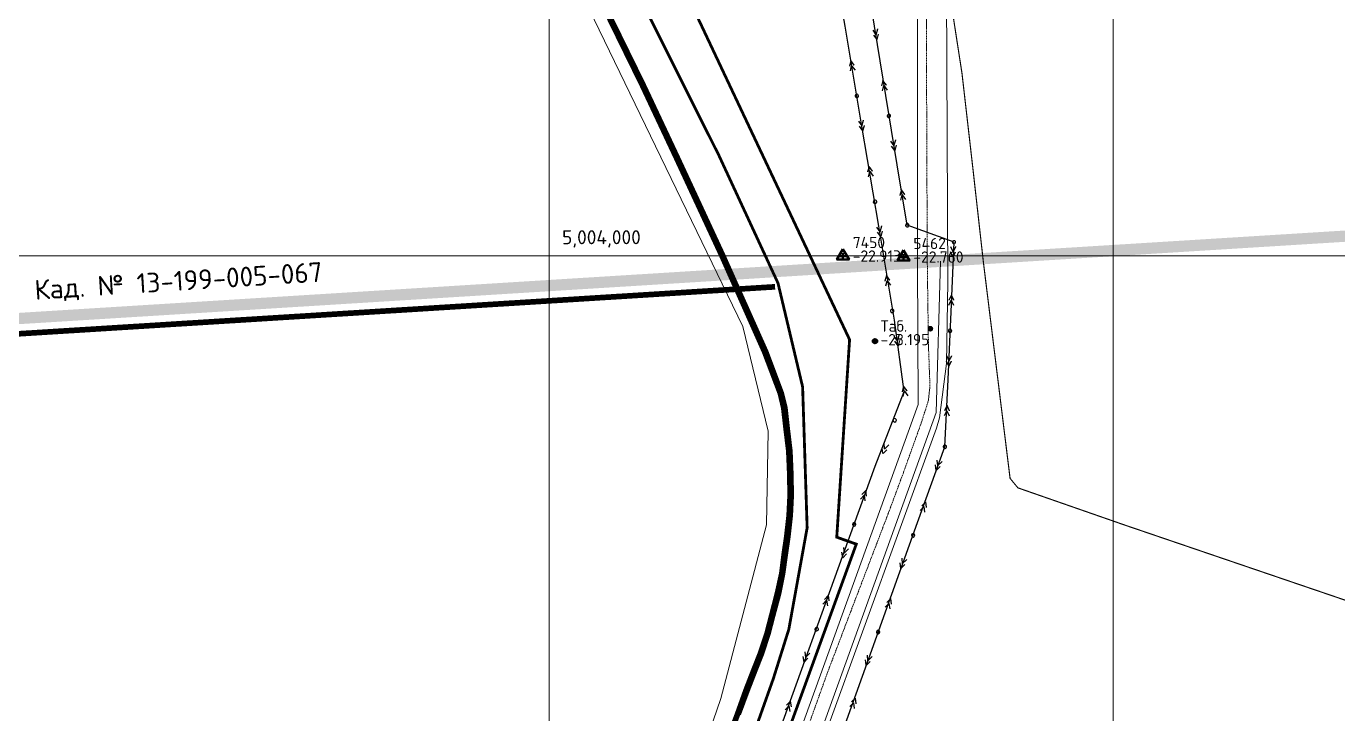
# Model space of a CAD drawing. Header units: millimetres. Extents: x 519 to 9564855, y -810 to 5021775.
# Drawn here: x 9522072 to 9524399, y 5003188 to 5004407 of the extents above; entities that cross this region are included whole.
import ezdxf

# ---------------------------------------------------------------- set-up
doc = ezdxf.new("R2010")
doc.units = ezdxf.units.MM
doc.header["$LTSCALE"] = 2
doc.header["$MEASUREMENT"] = 0
doc.header["$PDMODE"] = 2
doc.header["$PDSIZE"] = 5
for name, pattern in [('ACAD_ISO10W100', [18, 12, -3, 0, -3]), ('DASHED', [0.75, 0.5, -0.25]), ('HIDDEN2', [4.7625, 3.175, -1.5875]), ('Podzemka', [5, 2, -1, 2])]:
    doc.linetypes.add(name, pattern=pattern)
for name, color, linetype, lineweight in [('200 скв. на 2010 год', 61, 'Continuous', 0), ('Land lease as of 24.06.2004', 47, 'HIDDEN2', 70), ('Водопровод', 5, 'Continuous', 30), ('Оптиковолоконный кабель', 220, 'CAB6', 20), ('Проектируемая ось дамбы', 1, 'DASHED', 30), ('Электро', 1, 'Continuous', 30), ('Электроснаб', 1, 'Continuous', 18), ('Электроснабжене', 1, 'Continuous', 18)]:
    doc.layers.add(name, color=color, linetype=linetype, lineweight=lineweight)
for name, color, linetype in [('AL_PIP_CRUDE OIL', 210, 'Continuous'), ('CONTROL', 7, 'Continuous'), ('GRID_PULKOVO', 7, 'Continuous'), ('PPLINE_WAT', 7, 'WTR_LINE'), ('ROAD_ASF', 9, 'Continuous'), ('ROAD_GROUND', 9, 'Continuous'), ('Эл.выс.', 1, 'Continuous')]:
    doc.layers.add(name, color=color, linetype=linetype)
doc.styles.add('92051501$0$STANDARD', font='simplex.shx')
doc.styles.add('Elect', font='isocpeur.ttf')
doc.styles.get("Standard").update_dxf_attribs({"font": 'isocpeur.ttf', "width": 0.5})
doc.linetypes.add('CAB', pattern='A,0.7,-0.43403,["K",Standard,S=0.9,R=0,X=-0.4,Y=-0.3],-0.8', length=1.93403)
doc.linetypes.add('CAB6', pattern='A,0.9,-0.9,["6",Standard,S=0.9,R=0,X=-0.8,Y=-0.4],11', length=12.8)
doc.linetypes.add('WTR_LINE', pattern='A,0.5,-0.2,["W",92051501$0$STANDARD,S=0.1,R=0,X=-0.1,Y=-0.05],-0.05', length=0.75)

# ---------------------------------------------------------------- blocks, each defined once
blk = doc.blocks.new('A$C53fd71da')
at = {"layer": 'CONTROL', "color": 6, "lineweight": 50}
blk.add_lwpolyline([(0, 12.3), (-10.7, -6.2), (10.7, -6.2)], close=True, dxfattribs=at)
at = {"layer": 'CONTROL', "color": 6, "lineweight": 5, "const_width": 1}
blk.add_lwpolyline([(-0.5, 0, 1), (0.5, 0, 1)], format="xyb", close=True, dxfattribs=at)
at = {"layer": 'CONTROL', "color": 6, "lineweight": 50}
blk.add_point((0, 0), dxfattribs=at)
blk = doc.blocks.new('Репер')
h = blk.add_hatch(color=256)
h.dxf.hatch_style = 1
h.paths.add_polyline_path([(-0.18, 0.18), (-0.71, 0.71, 0.198912), (-1, 0, 0.198912), (-0.71, -0.71), (-0.18, -0.18, -0.198912), (-0.25, 0, -0.198912)])
h.paths.add_polyline_path([(1, 0, 0.198912), (0.71, 0.71), (0.18, 0.18, -0.198912), (0.25, 0, -0.198912), (0.18, -0.18), (0.71, -0.71, 0.198912)])
h.paths.add_polyline_path([(0.25, 0, 0.198912), (0.18, 0.18), (0, 0), (0.18, -0.18, 0.198912)])
h.paths.add_polyline_path([(-0.18, 0.18, 0.198912), (-0.25, 0, 0.198912), (-0.18, -0.18), (0, 0)])
at = {"flags": 128}
for points in [[(-0.71, -0.71), (0.71, 0.71)], [(-0.71, 0.71), (0.71, -0.71)]]:
    blk.add_lwpolyline(points, dxfattribs=at)
blk.add_circle((0, 0), 1)

msp = doc.modelspace()

# ---------------------------------------------------------------- hatches: boundary and pattern name
at = {"layer": 'CONTROL', "lineweight": 40}
h = msp.add_hatch(color=6, dxfattribs=at)
h.dxf.hatch_style = 1
h.paths.add_polyline_path([(9523577.35645, 5003849.20355), (9523574.88157, 5003851.67843, 0.1989123674), (9523573.71, 5003848.85, 0.1989123675), (9523574.88157, 5003846.02157), (9523577.35645, 5003848.49645, -0.1989123681), (9523577.21, 5003848.85, -0.1989123674)])
h.paths.add_polyline_path([(9523580.53843, 5003851.67843), (9523578.06355, 5003849.20355, -0.1989123667), (9523578.21, 5003848.85, -0.1989123674), (9523578.06355, 5003848.49645), (9523580.53843, 5003846.02157, 0.1989123674), (9523581.71, 5003848.85, 0.1989123673)])
h.paths.add_polyline_path([(9522837.71166, 5001509.49274), (9522883.32461, 5001531.77104), (9522874.74199, 5001549.34325), (9522829.12903, 5001527.06494)], flags=9)
h.paths.add_polyline_path([(9522930.59173, 5001788.63477), (9522975.12979, 5001810.38808), (9522966.43304, 5001828.19395), (9522921.89498, 5001806.44065)], flags=9)
h.paths.add_polyline_path([(9522950.56006, 5001787.93168), (9523023.30811, 5001762.69837), (9523028.22369, 5001776.87007), (9522955.47564, 5001802.10338)], flags=8)
h.paths.add_polyline_path([(9522950.56006, 5001787.93168), (9523023.30811, 5001762.69837), (9523028.22369, 5001776.87007), (9522955.47564, 5001802.10338)], flags=25)
h.paths.add_polyline_path([(9522950.56006, 5001787.93168), (9523023.30811, 5001762.69837), (9523028.22369, 5001776.87007), (9522955.47564, 5001802.10338)], flags=25)
h.paths.add_polyline_path([(9522922.22518, 5001997.0995), (9523092.22518, 5001997.0995), (9523092.22518, 5002042.0995), (9522922.22518, 5002042.0995)], flags=9)
h.paths.add_polyline_path([(9523611.42985, 5003962.06367), (9523847.02346, 5003962.06367), (9523847.02346, 5004020.58693), (9523611.42985, 5004020.58693)], flags=9)
h.paths.add_polyline_path([(9523640.72427, 5003982.58321), (9523745.69698, 5003982.58321), (9523745.69698, 5004013.21759), (9523640.72427, 5004013.21759)], flags=24)

# ---------------------------------------------------------------- linework, layer by layer
at = {"color": 5, "linetype": 'WTR_LINE', "lineweight": 0, "ltscale": 100, "const_width": 2}
msp.add_lwpolyline([(9522961.68492, 5006530.42232), (9523070.127, 5006486.695), (9523143.587, 5006661.27), (9523407.015, 5006548.562), (9523796.011, 5006378.327), (9523736.775, 5006107.096), (9523707.544, 5005805.06), (9523700.818, 5005674.553), (9523703.853, 5005552.345), (9523709.802, 5004958.98), (9523711.38, 5004624.515), (9523707.966, 5004479.96), (9523732.1, 5004323.859), (9523751.102, 5004158.131), (9523770.225, 5003987.577), (9523817.419, 5003605.482), (9523831.27, 5003588.67), (9524021.596, 5003522.395), (9525884.76, 5002887.669), (9527000.923, 5002514.69), (9527059.994, 5002488.058), (9527832.679, 5002214.15)], dxfattribs=at)
at = {"layer": 'AL_PIP_CRUDE OIL', "lineweight": 60, "const_width": 5}
msp.add_lwpolyline([(9523408.96955, 5008589.07215), (9522866.96955, 5008436.07215), (9522326.96955, 5007087.07215), (9522313.96594, 5006750.08943), (9522363.50455, 5006330.19015), (9523532.73502, 5003851.53167), (9523509.9659, 5003501.17422), (9523544.63322, 5003488.85485), (9523203.95221, 5002551.92724), (9523207.94138, 5002504.46778), (9521587.24018, 4997999.63007), (9523708.12981, 4995731.08727), (9526814.15531, 4995451.17542), (9528489.4409, 4995215.37355), (9528594.43514, 4995358.95224), (9530593.64001, 4995059.64331), (9530879.24426, 4994914.43479), (9530977.35799, 4994842.68501), (9531002.94658, 4994841.81396), (9531002.94658, 4994841.81396), (9531002.94648, 4994841.81391)], dxfattribs=at)
at = {"layer": 'CONTROL', "color": 6, "lineweight": 40}
for p, q in [((9523574.88157, 5003846.02157), (9523580.53843, 5003851.67843)), ((9523574.88157, 5003851.67843), (9523580.53843, 5003846.02157))]:
    msp.add_line(p, q, dxfattribs=at)
at = {"layer": 'CONTROL', "color": 6, "lineweight": 5, "const_width": 1}
msp.add_lwpolyline([(9523577.21, 5003848.85, 1), (9523578.21, 5003848.85, 1)], format="xyb", close=True, dxfattribs=at)
at = {"layer": 'CONTROL', "color": 6, "lineweight": 40}
msp.add_circle((9523577.71, 5003848.85), 4, dxfattribs=at)
at = {"layer": 'GRID_PULKOVO', "lineweight": 0}
for p, q in [((9523000, 5011000), (9523000, 4992000)), ((9524000, 5011000), (9524000, 4992000)), ((9519000, 5004000), (9533000, 5004000))]:
    msp.add_line(p, q, dxfattribs=at)
at = {"layer": 'Land lease as of 24.06.2004', "color": 34, "linetype": 'DASHED', "lineweight": 0, "ltscale": 50, "const_width": 20}
msp.add_lwpolyline([(9519654.3, 5003739.6), (9532971.6, 5004566.6), (9534671.1, 5001241.4), (9547648.8, 4998330.8), (9546800.6, 4994774.1), (9538599.5, 4994719.2), (9534700.1, 4995931.6), (9534118, 4994384.9), (9531927.8, 4994990.9), (9532139.5, 4996381.2), (9522290.1, 4999426.3), (9519885.3, 4999727), (9519654.3, 5003739.6)], dxfattribs=at)
at = {"layer": 'PPLINE_WAT', "color": 5, "lineweight": 0, "ltscale": 2}
for p, q in [((9523654.31342, 5003736.62581), (9523653.45342, 5003987.94613)), ((9523238.36661, 5002585.09266), (9523654.31342, 5003736.62581))]:
    msp.add_line(p, q, dxfattribs=at)
at = {"layer": 'PPLINE_WAT', "color": 5, "linetype": 'WTR_LINE', "lineweight": 0, "ltscale": 5}
for p, q in [((9523686.2798, 5003722.10444), (9523694.26321, 5003990.4804)), ((9523288.74377, 5002623.18398), (9523686.2798, 5003722.10444))]:
    msp.add_line(p, q, dxfattribs=at)
at = {"layer": 'PPLINE_WAT', "color": 5, "lineweight": 0, "ltscale": 2}
msp.add_lwpolyline([(9523653.45342, 5003987.94613), (9523653.36054, 5005616.02258)], dxfattribs=at)
at = {"layer": 'PPLINE_WAT', "lineweight": 0, "const_width": 5}
msp.add_lwpolyline([(9523676.01407, 5003873.41594, 1), (9523676.01825, 5003868.41594, 1)], format="xyb", close=True, dxfattribs=at)
at = {"layer": 'ROAD_ASF', "color": 8, "lineweight": 0, "const_width": 5}
msp.add_lwpolyline([(9523184.64832, 5002650.01891), (9523397.58292, 5003250.60434), (9523424.95581, 5003337.83663), (9523457.44563, 5003517.83423), (9523449.42576, 5003767.75347), (9523405.78625, 5003951.64131), (9523300.93988, 5004178.15754), (9522411.12007, 5005953.39756), (9522311.74954, 5006258.89953), (9522273.71038, 5006460.97633), (9522256.829, 5006637.28182), (9522246.77133, 5006817.125), (9522316.35738, 5006812.06259)], dxfattribs=at)
at = {"layer": 'ROAD_GROUND', "lineweight": 0, "const_width": 9}
msp.add_lwpolyline([(9523036.8283, 5004566.65233), (9523166.46285, 5004301.68025), (9523226.66932, 5004173.46641), (9523307.18897, 5004000.62424), (9523382.86388, 5003829.95529), (9523410.82503, 5003756.12981), (9523416.97207, 5003730.51715), (9523421.1048, 5003693.22172), (9523425.72213, 5003653.87409), (9523427.83633, 5003612.39549), (9523428.03757, 5003574.15919), (9523426.52468, 5003539.46365), (9523422.29769, 5003502.22585), (9523417.78956, 5003470.06783), (9523413.16586, 5003436.39522), (9523405.70551, 5003401.21064), (9523395.56566, 5003361.9573), (9523386.92834, 5003329.81843), (9523375.13936, 5003294.24998), (9523363.90301, 5003265.75781), (9523350.11927, 5003229.10104), (9523334.8218, 5003188.10781), (9523322.52214, 5003155.10872)], dxfattribs=at)
at = {"layer": 'ROAD_GROUND', "lineweight": 0}
for points in [[(9523041.29758, 5004568.89465), (9523170.95472, 5004303.87785), (9523231.20164, 5004175.57782), (9523311.74093, 5004002.69348), (9523387.49076, 5003831.85558), (9523415.61306, 5003757.60462), (9523421.90714, 5003731.3793), (9523426.07261, 5003693.78843), (9523430.70726, 5003654.29317), (9523432.83566, 5003612.53599), (9523433.03815, 5003574.06339), (9523431.51237, 5003539.0723), (9523427.25838, 5003501.59669), (9523422.74212, 5003469.38067), (9523418.09471, 5003435.53544), (9523410.57403, 5003400.06627), (9523400.40699, 5003360.70672), (9523391.71968, 5003328.38185), (9523379.84173, 5003292.54496), (9523368.56903, 5003263.96062), (9523354.80154, 5003227.34708), (9523339.50659, 5003186.36062)], [(9523032.337, 5004564.455), (9523161.937, 5004299.555), (9523222.137, 5004171.355), (9523302.637, 5003998.555), (9523378.237, 5003828.055), (9523406.037, 5003754.655), (9523412.037, 5003729.655), (9523416.137, 5003692.655), (9523420.737, 5003653.455), (9523422.837, 5003612.255), (9523423.037, 5003574.255), (9523421.537, 5003539.855), (9523417.337, 5003502.855), (9523412.837, 5003470.755), (9523408.237, 5003437.255), (9523400.837, 5003402.355), (9523390.737, 5003363.255), (9523382.137, 5003331.255), (9523370.437, 5003295.955), (9523359.237, 5003267.555), (9523345.437, 5003230.855), (9523330.137, 5003189.855), (9523317.837, 5003156.855)]]:
    msp.add_lwpolyline(points, dxfattribs=at)
at = {"layer": 'Водопровод', "linetype": 'Podzemka', "lineweight": 0, "ltscale": 0.5}
msp.add_lwpolyline([(9523450.10363, 5003139.91385), (9523492.99585, 5003259.63005), (9523535.29128, 5003370.69124), (9523569.91991, 5003461.21184), (9523600.7908, 5003541.80708), (9523627.52697, 5003613.74202), (9523659.80762, 5003703.71387), (9523672.64919, 5003743.66645), (9523674.91765, 5003765.72614), (9523674.88717, 5003779.0258), (9523672.52761, 5003845.11013), (9523670.46027, 5003997.78151), (9523663.22296, 5005956.76037)], dxfattribs=at)
at = {"layer": 'Оптиковолоконный кабель', "color": 6, "linetype": 'CAB'}
for p, q in [((9523343.5857, 5003874.85056), (9522733.10939, 5005136.03585)), ((9523388.10556, 5003689.37915), (9523343.5857, 5003874.85056)), ((9523385.32316, 5003523.06089), (9523388.10556, 5003689.37915)), ((9523304.62043, 5003214.98506), (9523385.32316, 5003523.06089)), ((9523130.23474, 5002715.9951, -1.78445), (9523304.62043, 5003214.98506))]:
    msp.add_line(p, q, dxfattribs=at)
at = {"layer": 'Оптиковолоконный кабель', "linetype": 'CAB', "lineweight": 20, "ltscale": 0.1}
msp.add_lwpolyline([(9523696.146, 5005917.127), (9523689.893, 5005715.012), (9523695.902, 5005635.172), (9523695.453, 5005568.154), (9523700.063, 5005469.441), (9523700.58, 5005145.207), (9523704.692, 5005045.058), (9523701.585, 5004488.746), (9523704.366, 5004469.568), (9523706.81, 5003954.047), (9523704.579, 5003808.965), (9523692.18, 5003712.998), (9523687.161, 5003694.356), (9523300.02, 5002630.372), (9523296.974, 5002614.733), (9523304.049, 5002607.353), (9526121.954, 5001271.722), (9526508.525, 5001083.826), (9527029.955, 5000838.578), (9527414.361, 5000657.715), (9527485.466, 5000795.728), (9527414.361, 5000657.715), (9528367.831, 5000203.306)], dxfattribs=at)
at = {"layer": 'Проектируемая ось дамбы', "color": 32, "linetype": 'ACAD_ISO10W100', "lineweight": 30, "ltscale": 3, "const_width": 10}
msp.add_lwpolyline([(9523400.55605, 5003945.20144), (9519682.8, 5003714.33), (9519910.96282, 4999751.01348), (9522045.51696, 4999483.99746)], dxfattribs=at)
at = {"layer": 'Эл.выс.'}
for points, elevation in [([(9523578.3472, 5003627.207), (9523629.6126, 5003759.4891), (9523612.3898, 5003886.0564), (9523584.8017, 5004052.5194), (9523554.7418, 5004229.9877), (9523524.6183, 5004407.185), (9523258.18963, 5005929.48071)], -22.0542), ([(9523707.6711, 5003780.9224), (9523713.0694, 5003901.0504), (9523718.4963, 5004024.347), (9523635.107, 5004054.3541), (9523617.2333, 5004161.6811), (9523332.31094, 5005905.39724)], -21.5498), ([(9523516.4387, 5003145.8097), (9523563.9674, 5003277.622), (9523607.8896, 5003400.1881), (9523653.3393, 5003526.9512), (9523701.8557, 5003661.5184), (9523707.6711, 5003780.9224)], -25.1388), ([(9523345.6545, 5002983.7411), (9523424.7203, 5003203.229), (9523504.6038, 5003424.493), (9523578.3472, 5003627.207)], -24.6849)]:
    msp.add_lwpolyline(points, dxfattribs=dict(at, elevation=elevation))
at = {"layer": 'Электро'}
for p, q in [((9523579.85306, 5004392.07067, -21.5498), (9523582.95001, 5004402.57041, -21.5498)), ((9523580.06002, 5004392.3613, -21.5498), (9523574.32798, 5004400.61171, -21.5498)), ((9523581.52187, 5004383.65018, -21.5498), (9523575.58287, 5004391.60996, -21.5498)), ((9523581.7706, 5004383.69192, -21.5498), (9523584.28843, 5004393.07089, -21.5498)), ((9523535.12408, 5004346.36919, -22.0542), (9523532.39928, 5004336.6996, -22.0542)), ((9523534.10986, 5004328.03022, -22.0542), (9523536.37897, 5004337.36745, -22.0542)), ((9523541.10484, 5004338.16052, -22.0542), (9523535.12408, 5004346.36919, -22.0542)), ((9523536.37897, 5004337.36745, -22.0542), (9523542.5667, 5004329.4494, -22.0542)), ((9523591.93898, 5004311.097, -21.5498), (9523589.21418, 5004301.42741, -21.5498)), ((9523597.91975, 5004302.88833, -21.5498), (9523591.93898, 5004311.097, -21.5498)), ((9523590.92477, 5004292.75803, -21.5498), (9523593.19387, 5004302.09526, -21.5498)), ((9523593.19387, 5004302.09526, -21.5498), (9523599.3816, 5004294.17721, -21.5498)), ((9523554.58762, 5004230.38694, -22.0542), (9523557.68457, 5004240.88669, -22.0542)), ((9523554.79458, 5004230.67757, -22.0542), (9523549.06254, 5004238.92798, -22.0542)), ((9523556.25644, 5004221.96646, -22.0542), (9523550.31743, 5004229.92624, -22.0542)), ((9523556.50516, 5004222.0082, -22.0542), (9523559.023, 5004231.38716, -22.0542)), ((9523611.60949, 5004195.40538, -21.5498), (9523605.87744, 5004203.65579, -21.5498)), ((9523613.07134, 5004186.69427, -21.5498), (9523607.13234, 5004194.65405, -21.5498)), ((9523611.40252, 5004195.11475, -21.5498), (9523614.49948, 5004205.6145, -21.5498)), ((9523613.32007, 5004186.73601, -21.5498), (9523615.8379, 5004196.11497, -21.5498)), ((9523567.29634, 5004158.61527, -22.0542), (9523564.57154, 5004148.94568, -22.0542)), ((9523566.28212, 5004140.2763, -22.0542), (9523568.55123, 5004149.61353, -22.0542)), ((9523573.2771, 5004150.4066, -22.0542), (9523567.29634, 5004158.61527, -22.0542)), ((9523568.55123, 5004149.61353, -22.0542), (9523574.73896, 5004141.69548, -22.0542)), ((9523624.61331, 5004117.06474, -21.5498), (9523621.88851, 5004107.39515, -21.5498)), ((9523623.5991, 5004098.72577, -21.5498), (9523625.8682, 5004108.063, -21.5498)), ((9523630.59408, 5004108.85607, -21.5498), (9523624.61331, 5004117.06474, -21.5498)), ((9523625.8682, 5004108.063, -21.5498), (9523632.05593, 5004100.14495, -21.5498)), ((9523586.75988, 5004042.63302, -22.0542), (9523589.85683, 5004053.13277, -22.0542)), ((9523586.96684, 5004042.92365, -22.0542), (9523581.2348, 5004051.17407, -22.0542)), ((9523588.42869, 5004034.21254, -22.0542), (9523582.48969, 5004042.17232, -22.0542)), ((9523588.67742, 5004034.25428, -22.0542), (9523591.19526, 5004043.63324, -22.0542)), ((9523716.14173, 5003998.26748, -21.5498), (9523711.94763, 5004007.26967, -21.5498)), ((9523716.48397, 5004007.09377, -21.5498), (9523712.55167, 5004016.33837, -21.5498)), ((9523716.22218, 5004006.85136, -21.5498), (9523721.39189, 5004016.5007, -21.5498)), ((9523716.39375, 5003998.25771, -21.5498), (9523720.7683, 5004006.92765, -21.5498)), ((9523597.98978, 5003965.0274), (9523595.26498, 5003955.35781)), ((9523603.97055, 5003956.81873), (9523597.98978, 5003965.0274)), ((9523596.97557, 5003946.68844), (9523599.24467, 5003956.02566)), ((9523599.24467, 5003956.02566), (9523605.4324, 5003948.10762)), ((9523708.65103, 5003912.91256, -21.5498), (9523712.77356, 5003921.59227, -21.5498)), ((9523713.3776, 5003930.66096, -21.5498), (9523708.74125, 5003921.74862, -21.5498)), ((9523712.77356, 5003921.59227, -21.5498), (9523717.21968, 5003912.58031, -21.5498)), ((9523717.56192, 5003921.4066, -21.5498), (9523713.3776, 5003930.66096, -21.5498)), ((9523617.66029, 5003849.33579), (9523611.92824, 5003857.5862)), ((9523619.12214, 5003840.62468), (9523613.18314, 5003848.58446)), ((9523617.45332, 5003849.04516), (9523620.55028, 5003859.5449)), ((9523619.37087, 5003840.66642), (9523621.8887, 5003850.04538)), ((9523709.0827, 5003813.38764, -21.5498), (9523705.15039, 5003822.63224, -21.5498)), ((9523708.82091, 5003813.14523, -21.5498), (9523713.99062, 5003822.79457, -21.5498)), ((9523708.74046, 5003804.56135, -21.5498), (9523704.54636, 5003813.56354, -21.5498)), ((9523708.99248, 5003804.55158, -21.5498), (9523713.36702, 5003813.22152, -21.5498)), ((9523628.5984, 5003768.89103), (9523625.87361, 5003759.22144)), ((9523627.58419, 5003750.55206), (9523629.85329, 5003759.88929)), ((9523634.57917, 5003760.68236), (9523628.5984, 5003768.89103)), ((9523629.85329, 5003759.88929), (9523636.04102, 5003751.97125)), ((9523705.56039, 5003734.49631, -21.5498), (9523700.97138, 5003725.5595, -21.5498)), ((9523709.79373, 5003725.26426, -21.5498), (9523705.56039, 5003734.49631, -21.5498)), ((9523700.92802, 5003716.72308, -21.5498), (9523705.00445, 5003725.42454, -21.5498)), ((9523705.00445, 5003725.42454, -21.5498), (9523709.49831, 5003716.43628, -21.5498)), ((9523591.88068, 5003649.40122), (9523590.58617, 5003659.24775)), ((9523594.85991, 5003657.71655), (9523593.88795, 5003667.7156)), ((9523594.53736, 5003657.56404), (9523602.36823, 5003665.21343)), ((9523592.11811, 5003649.31616), (9523598.89621, 5003656.27042)), ((9523689.15828, 5003627.87953, -25.1388), (9523688.36872, 5003637.89463, -25.1388)), ((9523688.833, 5003627.73292, -25.1388), (9523696.80199, 5003635.23831, -25.1388)), ((9523686.02799, 5003619.61988, -25.1388), (9523684.91316, 5003629.48836, -25.1388)), ((9523686.26383, 5003619.5305, -25.1388), (9523693.16755, 5003626.36007, -25.1388)), ((9523551.91455, 5003568.41881, -24.6849), (9523558.37536, 5003575.5315, -24.6849)), ((9523561.58138, 5003584.03607, -24.6849), (9523554.56138, 5003576.84961, -24.6849)), ((9523558.37536, 5003575.5315, -24.6849), (9523560.01928, 5003565.61783, -24.6849)), ((9523562.90448, 5003573.96625, -24.6849), (9523561.58138, 5003584.03607, -24.6849)), ((9523657.72516, 5003548.61551, -25.1388), (9523664.39304, 5003555.53446, -25.1388)), ((9523667.8486, 5003563.94072, -25.1388), (9523660.61961, 5003556.96454, -25.1388)), ((9523664.39304, 5003555.53446, -25.1388), (9523665.74371, 5003545.5766, -25.1388)), ((9523668.874, 5003553.83625, -25.1388), (9523667.8486, 5003563.94072, -25.1388)), ((9523520.60259, 5003464.69054, -24.6849), (9523519.19705, 5003474.52183, -24.6849)), ((9523520.84097, 5003464.60816, -24.6849), (9523527.54016, 5003471.63847, -24.6849)), ((9523523.48779, 5003473.03896, -24.6849), (9523522.40306, 5003483.0264, -24.6849)), ((9523523.16699, 5003472.88282, -24.6849), (9523530.91104, 5003480.62009, -24.6849)), ((9523623.36611, 5003445.85634, -25.1388), (9523622.25127, 5003455.72482, -25.1388)), ((9523623.60195, 5003445.76696, -25.1388), (9523630.50566, 5003452.59653, -25.1388)), ((9523626.49639, 5003454.11598, -25.1388), (9523625.70683, 5003464.13108, -25.1388)), ((9523626.17112, 5003453.96937, -25.1388), (9523634.1401, 5003461.47477, -25.1388)), ((9523485.43313, 5003382.45461, -24.6849), (9523491.89394, 5003389.56731, -24.6849)), ((9523495.09996, 5003398.07187, -24.6849), (9523488.07996, 5003390.88542, -24.6849)), ((9523491.89394, 5003389.56731, -24.6849), (9523493.53785, 5003379.65363, -24.6849)), ((9523496.42306, 5003388.00206, -24.6849), (9523495.09996, 5003398.07187, -24.6849)), ((9523595.81112, 5003376.92575, -25.1388), (9523602.479, 5003383.84471, -25.1388)), ((9523605.93456, 5003392.25097, -25.1388), (9523598.70556, 5003385.27479, -25.1388)), ((9523602.479, 5003383.84471, -25.1388), (9523603.82967, 5003373.88684, -25.1388)), ((9523606.95995, 5003382.1465, -25.1388), (9523605.93456, 5003392.25097, -25.1388)), ((9523451.98732, 5003279.49674, -24.6849), (9523450.58178, 5003289.32803, -24.6849)), ((9523452.22569, 5003279.41436, -24.6849), (9523458.92488, 5003286.44467, -24.6849)), ((9523454.87252, 5003287.84516, -24.6849), (9523453.78779, 5003297.8326, -24.6849)), ((9523454.55171, 5003287.68901, -24.6849), (9523462.29576, 5003295.42629, -24.6849)), ((9523565.28982, 5003282.17159, -25.1388), (9523564.50027, 5003292.18669, -25.1388)), ((9523564.96455, 5003282.02498, -25.1388), (9523572.93353, 5003289.53037, -25.1388)), ((9523562.15954, 5003273.91194, -25.1388), (9523561.04471, 5003283.78042, -25.1388)), ((9523562.39538, 5003273.82256, -25.1388), (9523569.2991, 5003280.65213, -25.1388)), ((9523543.1529, 5003215.9388, -25.1388), (9523535.92391, 5003208.96261, -25.1388)), ((9523544.17829, 5003205.83432, -25.1388), (9523543.1529, 5003215.9388, -25.1388)), ((9523418.42788, 5003195.02515, -24.6849), (9523424.8887, 5003202.13785, -24.6849)), ((9523428.09471, 5003210.64241, -24.6849), (9523421.07471, 5003203.45595, -24.6849)), ((9523424.8887, 5003202.13785, -24.6849), (9523426.53261, 5003192.22417, -24.6849)), ((9523429.41781, 5003200.57259, -24.6849), (9523428.09471, 5003210.64241, -24.6849)), ((9523533.02946, 5003200.61358, -25.1388), (9523539.69734, 5003207.53254, -25.1388)), ((9523539.69734, 5003207.53254, -25.1388), (9523541.04801, 5003197.57467, -25.1388))]:
    msp.add_line(p, q, dxfattribs=at)
for centre, start, end in [((9523545.61777, 5004283.65855, -22.0542), 30.12275717, 210.12275717), ((9523545.61777, 5004283.65855, -22.0542), 210.12275717, 30.12275717), ((9523602.43267, 5004248.38636, -21.5498), 30.12275717, 210.12275726), ((9523602.43267, 5004248.38636, -21.5498), 210.12275726, 30.12275717), ((9523577.79003, 5004095.90463, -22.0542), 30.12275726, 210.12275726), ((9523577.79003, 5004095.90463, -22.0542), 210.12275726, 30.12275726), ((9523635.107, 5004054.3541, -21.5498), 30.12275745, 210.12275745), ((9523635.107, 5004054.3541, -21.5498), 210.12275745, 30.12275745), ((9523608.48347, 5003902.31676), 30.12276233, 210.12276233), ((9523608.48347, 5003902.31676), 210.12276233, 30.12276233), ((9523710.88438, 5003867.12731, -21.5498), 18.37589965, 198.37589965), ((9523710.88438, 5003867.12731, -21.5498), 198.37589965, 18.37589965), ((9523612.73013, 5003708.42999), 0.88481569, 180.88481574), ((9523612.73013, 5003708.42999), 180.88481574, 0.88481569), ((9523701.8557, 5003661.5184, -25.1388), 30.42663038, 210.42663038), ((9523701.8557, 5003661.5184, -25.1388), 210.42663038, 30.42663038), ((9523540.78462, 5003523.95082, -24.6849), 1.53136431, 181.53136431), ((9523540.78462, 5003523.95082, -24.6849), 181.53136431, 1.53136431), ((9523645.28795, 5003504.4953, -25.1388), 179.84048841, 359.84048841), ((9523645.28795, 5003504.4953, -25.1388), 359.84048841, 179.84048841), ((9523474.3032, 5003337.98663, -24.6849), 1.53137381, 181.53137381), ((9523474.3032, 5003337.98663, -24.6849), 181.53137381, 1.53137381), ((9523583.37391, 5003332.80555, -25.1388), 179.84047902, 359.84047902), ((9523583.37391, 5003332.80555, -25.1388), 359.84047902, 179.84047902)]:
    msp.add_arc(centre, 3, start, end, dxfattribs=at)
at = {"layer": 'Электроснаб', "color": 1, "linetype": 'ByBlock', "lineweight": 0}
for p, q in [((9523579.85306, 5004392.07067, -21.5498), (9523582.95001, 5004402.57041, -21.5498)), ((9523580.06002, 5004392.3613, -21.5498), (9523574.32798, 5004400.61171, -21.5498)), ((9523581.52187, 5004383.65018, -21.5498), (9523575.58287, 5004391.60996, -21.5498)), ((9523581.7706, 5004383.69192, -21.5498), (9523584.28843, 5004393.07089, -21.5498)), ((9523535.12408, 5004346.36919, -22.0542), (9523532.39928, 5004336.6996, -22.0542)), ((9523534.10986, 5004328.03022, -22.0542), (9523536.37897, 5004337.36745, -22.0542)), ((9523541.10484, 5004338.16052, -22.0542), (9523535.12408, 5004346.36919, -22.0542)), ((9523536.37897, 5004337.36745, -22.0542), (9523542.5667, 5004329.4494, -22.0542)), ((9523591.93898, 5004311.097, -21.5498), (9523589.21418, 5004301.42741, -21.5498)), ((9523597.91975, 5004302.88833, -21.5498), (9523591.93898, 5004311.097, -21.5498)), ((9523590.92477, 5004292.75803, -21.5498), (9523593.19387, 5004302.09526, -21.5498)), ((9523593.19387, 5004302.09526, -21.5498), (9523599.3816, 5004294.17721, -21.5498)), ((9523554.58762, 5004230.38694, -22.0542), (9523557.68457, 5004240.88669, -22.0542)), ((9523554.79458, 5004230.67757, -22.0542), (9523549.06254, 5004238.92798, -22.0542)), ((9523556.25644, 5004221.96646, -22.0542), (9523550.31743, 5004229.92624, -22.0542)), ((9523556.50516, 5004222.0082, -22.0542), (9523559.023, 5004231.38716, -22.0542)), ((9523611.60949, 5004195.40538, -21.5498), (9523605.87744, 5004203.65579, -21.5498)), ((9523613.07134, 5004186.69427, -21.5498), (9523607.13234, 5004194.65405, -21.5498)), ((9523611.40252, 5004195.11475, -21.5498), (9523614.49948, 5004205.6145, -21.5498)), ((9523613.32007, 5004186.73601, -21.5498), (9523615.8379, 5004196.11497, -21.5498)), ((9523567.29634, 5004158.61527, -22.0542), (9523564.57154, 5004148.94568, -22.0542)), ((9523566.28212, 5004140.2763, -22.0542), (9523568.55123, 5004149.61353, -22.0542)), ((9523573.2771, 5004150.4066, -22.0542), (9523567.29634, 5004158.61527, -22.0542)), ((9523568.55123, 5004149.61353, -22.0542), (9523574.73896, 5004141.69548, -22.0542)), ((9523624.61331, 5004117.06474, -21.5498), (9523621.88851, 5004107.39515, -21.5498)), ((9523623.5991, 5004098.72577, -21.5498), (9523625.8682, 5004108.063, -21.5498)), ((9523630.59408, 5004108.85607, -21.5498), (9523624.61331, 5004117.06474, -21.5498)), ((9523625.8682, 5004108.063, -21.5498), (9523632.05593, 5004100.14495, -21.5498)), ((9523586.75988, 5004042.63302, -22.0542), (9523589.85683, 5004053.13277, -22.0542)), ((9523586.96684, 5004042.92365, -22.0542), (9523581.2348, 5004051.17407, -22.0542)), ((9523588.42869, 5004034.21254, -22.0542), (9523582.48969, 5004042.17232, -22.0542)), ((9523588.67742, 5004034.25428, -22.0542), (9523591.19526, 5004043.63324, -22.0542)), ((9523716.14173, 5003998.26748, -21.5498), (9523711.94763, 5004007.26967, -21.5498)), ((9523716.48397, 5004007.09377, -21.5498), (9523712.55167, 5004016.33837, -21.5498)), ((9523716.22218, 5004006.85136, -21.5498), (9523721.39189, 5004016.5007, -21.5498)), ((9523716.39375, 5003998.25771, -21.5498), (9523720.7683, 5004006.92765, -21.5498)), ((9523597.98978, 5003965.0274), (9523595.26498, 5003955.35781)), ((9523603.97055, 5003956.81873), (9523597.98978, 5003965.0274)), ((9523596.97557, 5003946.68844), (9523599.24467, 5003956.02566)), ((9523599.24467, 5003956.02566), (9523605.4324, 5003948.10762)), ((9523708.65103, 5003912.91256, -21.5498), (9523712.77356, 5003921.59227, -21.5498)), ((9523713.3776, 5003930.66096, -21.5498), (9523708.74125, 5003921.74862, -21.5498)), ((9523712.77356, 5003921.59227, -21.5498), (9523717.21968, 5003912.58031, -21.5498)), ((9523717.56192, 5003921.4066, -21.5498), (9523713.3776, 5003930.66096, -21.5498)), ((9523617.66029, 5003849.33579), (9523611.92824, 5003857.5862)), ((9523619.12214, 5003840.62468), (9523613.18314, 5003848.58446)), ((9523617.45332, 5003849.04516), (9523620.55028, 5003859.5449)), ((9523619.37087, 5003840.66642), (9523621.8887, 5003850.04538)), ((9523709.0827, 5003813.38764, -21.5498), (9523705.15039, 5003822.63224, -21.5498)), ((9523708.82091, 5003813.14523, -21.5498), (9523713.99062, 5003822.79457, -21.5498)), ((9523708.74046, 5003804.56135, -21.5498), (9523704.54636, 5003813.56354, -21.5498)), ((9523708.99248, 5003804.55158, -21.5498), (9523713.36702, 5003813.22152, -21.5498)), ((9523628.5984, 5003768.89103), (9523625.87361, 5003759.22144)), ((9523627.58419, 5003750.55206), (9523629.85329, 5003759.88929)), ((9523634.57917, 5003760.68236), (9523628.5984, 5003768.89103)), ((9523629.85329, 5003759.88929), (9523636.04102, 5003751.97125)), ((9523705.56039, 5003734.49631, -21.5498), (9523700.97138, 5003725.5595, -21.5498)), ((9523709.79373, 5003725.26426, -21.5498), (9523705.56039, 5003734.49631, -21.5498)), ((9523700.92802, 5003716.72308, -21.5498), (9523705.00445, 5003725.42454, -21.5498)), ((9523705.00445, 5003725.42454, -21.5498), (9523709.49831, 5003716.43628, -21.5498)), ((9523591.88068, 5003649.40122), (9523590.58617, 5003659.24775)), ((9523594.85991, 5003657.71655), (9523593.88795, 5003667.7156)), ((9523594.53736, 5003657.56404), (9523602.36823, 5003665.21343)), ((9523592.11811, 5003649.31616), (9523598.89621, 5003656.27042)), ((9523689.15828, 5003627.87953, -25.1388), (9523688.36872, 5003637.89463, -25.1388)), ((9523688.833, 5003627.73292, -25.1388), (9523696.80199, 5003635.23831, -25.1388)), ((9523686.02799, 5003619.61988, -25.1388), (9523684.91316, 5003629.48836, -25.1388)), ((9523686.26383, 5003619.5305, -25.1388), (9523693.16755, 5003626.36007, -25.1388)), ((9523551.91455, 5003568.41881, -24.6849), (9523558.37536, 5003575.5315, -24.6849)), ((9523561.58138, 5003584.03607, -24.6849), (9523554.56138, 5003576.84961, -24.6849)), ((9523558.37536, 5003575.5315, -24.6849), (9523560.01928, 5003565.61783, -24.6849)), ((9523562.90448, 5003573.96625, -24.6849), (9523561.58138, 5003584.03607, -24.6849)), ((9523657.72516, 5003548.61551, -25.1388), (9523664.39304, 5003555.53446, -25.1388)), ((9523667.8486, 5003563.94072, -25.1388), (9523660.61961, 5003556.96454, -25.1388)), ((9523664.39304, 5003555.53446, -25.1388), (9523665.74371, 5003545.5766, -25.1388)), ((9523668.874, 5003553.83625, -25.1388), (9523667.8486, 5003563.94072, -25.1388)), ((9523520.60259, 5003464.69054, -24.6849), (9523519.19705, 5003474.52183, -24.6849)), ((9523520.84097, 5003464.60816, -24.6849), (9523527.54016, 5003471.63847, -24.6849)), ((9523523.48779, 5003473.03896, -24.6849), (9523522.40306, 5003483.0264, -24.6849)), ((9523523.16699, 5003472.88282, -24.6849), (9523530.91104, 5003480.62009, -24.6849)), ((9523623.36611, 5003445.85634, -25.1388), (9523622.25127, 5003455.72482, -25.1388)), ((9523623.60195, 5003445.76696, -25.1388), (9523630.50566, 5003452.59653, -25.1388)), ((9523626.49639, 5003454.11598, -25.1388), (9523625.70683, 5003464.13108, -25.1388)), ((9523626.17112, 5003453.96937, -25.1388), (9523634.1401, 5003461.47477, -25.1388)), ((9523485.43313, 5003382.45461, -24.6849), (9523491.89394, 5003389.56731, -24.6849)), ((9523495.09996, 5003398.07187, -24.6849), (9523488.07996, 5003390.88542, -24.6849)), ((9523491.89394, 5003389.56731, -24.6849), (9523493.53785, 5003379.65363, -24.6849)), ((9523496.42306, 5003388.00206, -24.6849), (9523495.09996, 5003398.07187, -24.6849)), ((9523595.81112, 5003376.92575, -25.1388), (9523602.479, 5003383.84471, -25.1388)), ((9523605.93456, 5003392.25097, -25.1388), (9523598.70556, 5003385.27479, -25.1388)), ((9523602.479, 5003383.84471, -25.1388), (9523603.82967, 5003373.88684, -25.1388)), ((9523606.95995, 5003382.1465, -25.1388), (9523605.93456, 5003392.25097, -25.1388)), ((9523451.98732, 5003279.49674, -24.6849), (9523450.58178, 5003289.32803, -24.6849)), ((9523452.22569, 5003279.41436, -24.6849), (9523458.92488, 5003286.44467, -24.6849)), ((9523454.87252, 5003287.84516, -24.6849), (9523453.78779, 5003297.8326, -24.6849)), ((9523454.55171, 5003287.68901, -24.6849), (9523462.29576, 5003295.42629, -24.6849)), ((9523565.28982, 5003282.17159, -25.1388), (9523564.50027, 5003292.18669, -25.1388)), ((9523564.96455, 5003282.02498, -25.1388), (9523572.93353, 5003289.53037, -25.1388)), ((9523562.15954, 5003273.91194, -25.1388), (9523561.04471, 5003283.78042, -25.1388)), ((9523562.39538, 5003273.82256, -25.1388), (9523569.2991, 5003280.65213, -25.1388)), ((9523543.1529, 5003215.9388, -25.1388), (9523535.92391, 5003208.96261, -25.1388)), ((9523544.17829, 5003205.83432, -25.1388), (9523543.1529, 5003215.9388, -25.1388)), ((9523418.42788, 5003195.02515, -24.6849), (9523424.8887, 5003202.13785, -24.6849)), ((9523428.09471, 5003210.64241, -24.6849), (9523421.07471, 5003203.45595, -24.6849)), ((9523424.8887, 5003202.13785, -24.6849), (9523426.53261, 5003192.22417, -24.6849)), ((9523429.41781, 5003200.57259, -24.6849), (9523428.09471, 5003210.64241, -24.6849)), ((9523533.02946, 5003200.61358, -25.1388), (9523539.69734, 5003207.53254, -25.1388)), ((9523539.69734, 5003207.53254, -25.1388), (9523541.04801, 5003197.57467, -25.1388))]:
    msp.add_line(p, q, dxfattribs=at)
for centre, start, end in [((9523545.61777, 5004283.65855, -22.0542), 30.12275717, 210.12275717), ((9523545.61777, 5004283.65855, -22.0542), 210.12275717, 30.12275717), ((9523602.43267, 5004248.38636, -21.5498), 30.12275717, 210.12275726), ((9523602.43267, 5004248.38636, -21.5498), 210.12275726, 30.12275717), ((9523577.79003, 5004095.90463, -22.0542), 30.12275726, 210.12275726), ((9523577.79003, 5004095.90463, -22.0542), 210.12275726, 30.12275726), ((9523635.107, 5004054.3541, -21.5498), 30.12275745, 210.12275745), ((9523635.107, 5004054.3541, -21.5498), 210.12275745, 30.12275745), ((9523608.48347, 5003902.31676), 30.12276233, 210.12276233), ((9523608.48347, 5003902.31676), 210.12276233, 30.12276233), ((9523710.88438, 5003867.12731, -21.5498), 18.37589965, 198.37589965), ((9523710.88438, 5003867.12731, -21.5498), 198.37589965, 18.37589965), ((9523612.73013, 5003708.42999), 0.88481569, 180.88481574), ((9523612.73013, 5003708.42999), 180.88481574, 0.88481569), ((9523701.8557, 5003661.5184, -25.1388), 30.42663038, 210.42663038), ((9523701.8557, 5003661.5184, -25.1388), 210.42663038, 30.42663038), ((9523540.78462, 5003523.95082, -24.6849), 1.53136431, 181.53136431), ((9523540.78462, 5003523.95082, -24.6849), 181.53136431, 1.53136431), ((9523645.28795, 5003504.4953, -25.1388), 179.84048841, 359.84048841), ((9523645.28795, 5003504.4953, -25.1388), 359.84048841, 179.84048841), ((9523474.3032, 5003337.98663, -24.6849), 1.53137381, 181.53137381), ((9523474.3032, 5003337.98663, -24.6849), 181.53137381, 1.53137381), ((9523583.37391, 5003332.80555, -25.1388), 179.84047902, 359.84047902), ((9523583.37391, 5003332.80555, -25.1388), 359.84047902, 179.84047902)]:
    msp.add_arc(centre, 3, start, end, dxfattribs=at)
at = {"layer": 'Электроснабжене', "color": 1, "linetype": 'ByBlock', "lineweight": 0}
for p, q in [((9523579.85306, 5004392.07067, -21.5498), (9523582.95001, 5004402.57041, -21.5498)), ((9523580.06002, 5004392.3613, -21.5498), (9523574.32798, 5004400.61171, -21.5498)), ((9523581.52187, 5004383.65018, -21.5498), (9523575.58287, 5004391.60996, -21.5498)), ((9523581.7706, 5004383.69192, -21.5498), (9523584.28843, 5004393.07089, -21.5498)), ((9523535.12408, 5004346.36919, -22.0542), (9523532.39928, 5004336.6996, -22.0542)), ((9523534.10986, 5004328.03022, -22.0542), (9523536.37897, 5004337.36745, -22.0542)), ((9523541.10484, 5004338.16052, -22.0542), (9523535.12408, 5004346.36919, -22.0542)), ((9523536.37897, 5004337.36745, -22.0542), (9523542.5667, 5004329.4494, -22.0542)), ((9523591.93898, 5004311.097, -21.5498), (9523589.21418, 5004301.42741, -21.5498)), ((9523597.91975, 5004302.88833, -21.5498), (9523591.93898, 5004311.097, -21.5498)), ((9523590.92477, 5004292.75803, -21.5498), (9523593.19387, 5004302.09526, -21.5498)), ((9523593.19387, 5004302.09526, -21.5498), (9523599.3816, 5004294.17721, -21.5498)), ((9523554.58762, 5004230.38694, -22.0542), (9523557.68457, 5004240.88669, -22.0542)), ((9523554.79458, 5004230.67757, -22.0542), (9523549.06254, 5004238.92798, -22.0542)), ((9523556.25644, 5004221.96646, -22.0542), (9523550.31743, 5004229.92624, -22.0542)), ((9523556.50516, 5004222.0082, -22.0542), (9523559.023, 5004231.38716, -22.0542)), ((9523611.60949, 5004195.40538, -21.5498), (9523605.87744, 5004203.65579, -21.5498)), ((9523613.07134, 5004186.69427, -21.5498), (9523607.13234, 5004194.65405, -21.5498)), ((9523611.40252, 5004195.11475, -21.5498), (9523614.49948, 5004205.6145, -21.5498)), ((9523613.32007, 5004186.73601, -21.5498), (9523615.8379, 5004196.11497, -21.5498)), ((9523567.29634, 5004158.61527, -22.0542), (9523564.57154, 5004148.94568, -22.0542)), ((9523566.28212, 5004140.2763, -22.0542), (9523568.55123, 5004149.61353, -22.0542)), ((9523573.2771, 5004150.4066, -22.0542), (9523567.29634, 5004158.61527, -22.0542)), ((9523568.55123, 5004149.61353, -22.0542), (9523574.73896, 5004141.69548, -22.0542)), ((9523624.61331, 5004117.06474, -21.5498), (9523621.88851, 5004107.39515, -21.5498)), ((9523623.5991, 5004098.72577, -21.5498), (9523625.8682, 5004108.063, -21.5498)), ((9523630.59408, 5004108.85607, -21.5498), (9523624.61331, 5004117.06474, -21.5498)), ((9523625.8682, 5004108.063, -21.5498), (9523632.05593, 5004100.14495, -21.5498)), ((9523586.75988, 5004042.63302, -22.0542), (9523589.85683, 5004053.13277, -22.0542)), ((9523586.96684, 5004042.92365, -22.0542), (9523581.2348, 5004051.17407, -22.0542)), ((9523588.42869, 5004034.21254, -22.0542), (9523582.48969, 5004042.17232, -22.0542)), ((9523588.67742, 5004034.25428, -22.0542), (9523591.19526, 5004043.63324, -22.0542)), ((9523716.14173, 5003998.26748, -21.5498), (9523711.94763, 5004007.26967, -21.5498)), ((9523716.48397, 5004007.09377, -21.5498), (9523712.55167, 5004016.33837, -21.5498)), ((9523716.22218, 5004006.85136, -21.5498), (9523721.39189, 5004016.5007, -21.5498)), ((9523716.39375, 5003998.25771, -21.5498), (9523720.7683, 5004006.92765, -21.5498)), ((9523597.98978, 5003965.0274), (9523595.26498, 5003955.35781)), ((9523603.97055, 5003956.81873), (9523597.98978, 5003965.0274)), ((9523596.97557, 5003946.68844), (9523599.24467, 5003956.02566)), ((9523599.24467, 5003956.02566), (9523605.4324, 5003948.10762)), ((9523708.65103, 5003912.91256, -21.5498), (9523712.77356, 5003921.59227, -21.5498)), ((9523713.3776, 5003930.66096, -21.5498), (9523708.74125, 5003921.74862, -21.5498)), ((9523712.77356, 5003921.59227, -21.5498), (9523717.21968, 5003912.58031, -21.5498)), ((9523717.56192, 5003921.4066, -21.5498), (9523713.3776, 5003930.66096, -21.5498)), ((9523617.66029, 5003849.33579), (9523611.92824, 5003857.5862)), ((9523619.12214, 5003840.62468), (9523613.18314, 5003848.58446)), ((9523617.45332, 5003849.04516), (9523620.55028, 5003859.5449)), ((9523619.37087, 5003840.66642), (9523621.8887, 5003850.04538)), ((9523709.0827, 5003813.38764, -21.5498), (9523705.15039, 5003822.63224, -21.5498)), ((9523708.82091, 5003813.14523, -21.5498), (9523713.99062, 5003822.79457, -21.5498)), ((9523708.74046, 5003804.56135, -21.5498), (9523704.54636, 5003813.56354, -21.5498)), ((9523708.99248, 5003804.55158, -21.5498), (9523713.36702, 5003813.22152, -21.5498)), ((9523628.5984, 5003768.89103), (9523625.87361, 5003759.22144)), ((9523627.58419, 5003750.55206), (9523629.85329, 5003759.88929)), ((9523634.57917, 5003760.68236), (9523628.5984, 5003768.89103)), ((9523629.85329, 5003759.88929), (9523636.04102, 5003751.97125)), ((9523705.56039, 5003734.49631, -21.5498), (9523700.97138, 5003725.5595, -21.5498)), ((9523709.79373, 5003725.26426, -21.5498), (9523705.56039, 5003734.49631, -21.5498)), ((9523700.92802, 5003716.72308, -21.5498), (9523705.00445, 5003725.42454, -21.5498)), ((9523705.00445, 5003725.42454, -21.5498), (9523709.49831, 5003716.43628, -21.5498)), ((9523591.88068, 5003649.40122), (9523590.58617, 5003659.24775)), ((9523594.85991, 5003657.71655), (9523593.88795, 5003667.7156)), ((9523594.53736, 5003657.56404), (9523602.36823, 5003665.21343)), ((9523592.11811, 5003649.31616), (9523598.89621, 5003656.27042)), ((9523689.15828, 5003627.87953, -25.1388), (9523688.36872, 5003637.89463, -25.1388)), ((9523688.833, 5003627.73292, -25.1388), (9523696.80199, 5003635.23831, -25.1388)), ((9523686.02799, 5003619.61988, -25.1388), (9523684.91316, 5003629.48836, -25.1388)), ((9523686.26383, 5003619.5305, -25.1388), (9523693.16755, 5003626.36007, -25.1388)), ((9523551.91455, 5003568.41881, -24.6849), (9523558.37536, 5003575.5315, -24.6849)), ((9523561.58138, 5003584.03607, -24.6849), (9523554.56138, 5003576.84961, -24.6849)), ((9523558.37536, 5003575.5315, -24.6849), (9523560.01928, 5003565.61783, -24.6849)), ((9523562.90448, 5003573.96625, -24.6849), (9523561.58138, 5003584.03607, -24.6849)), ((9523657.72516, 5003548.61551, -25.1388), (9523664.39304, 5003555.53446, -25.1388)), ((9523667.8486, 5003563.94072, -25.1388), (9523660.61961, 5003556.96454, -25.1388)), ((9523664.39304, 5003555.53446, -25.1388), (9523665.74371, 5003545.5766, -25.1388)), ((9523668.874, 5003553.83625, -25.1388), (9523667.8486, 5003563.94072, -25.1388)), ((9523520.60259, 5003464.69054, -24.6849), (9523519.19705, 5003474.52183, -24.6849)), ((9523520.84097, 5003464.60816, -24.6849), (9523527.54016, 5003471.63847, -24.6849)), ((9523523.48779, 5003473.03896, -24.6849), (9523522.40306, 5003483.0264, -24.6849)), ((9523523.16699, 5003472.88282, -24.6849), (9523530.91104, 5003480.62009, -24.6849)), ((9523623.36611, 5003445.85634, -25.1388), (9523622.25127, 5003455.72482, -25.1388)), ((9523623.60195, 5003445.76696, -25.1388), (9523630.50566, 5003452.59653, -25.1388)), ((9523626.49639, 5003454.11598, -25.1388), (9523625.70683, 5003464.13108, -25.1388)), ((9523626.17112, 5003453.96937, -25.1388), (9523634.1401, 5003461.47477, -25.1388)), ((9523485.43313, 5003382.45461, -24.6849), (9523491.89394, 5003389.56731, -24.6849)), ((9523495.09996, 5003398.07187, -24.6849), (9523488.07996, 5003390.88542, -24.6849)), ((9523491.89394, 5003389.56731, -24.6849), (9523493.53785, 5003379.65363, -24.6849)), ((9523496.42306, 5003388.00206, -24.6849), (9523495.09996, 5003398.07187, -24.6849)), ((9523595.81112, 5003376.92575, -25.1388), (9523602.479, 5003383.84471, -25.1388)), ((9523605.93456, 5003392.25097, -25.1388), (9523598.70556, 5003385.27479, -25.1388)), ((9523602.479, 5003383.84471, -25.1388), (9523603.82967, 5003373.88684, -25.1388)), ((9523606.95995, 5003382.1465, -25.1388), (9523605.93456, 5003392.25097, -25.1388)), ((9523451.98732, 5003279.49674, -24.6849), (9523450.58178, 5003289.32803, -24.6849)), ((9523452.22569, 5003279.41436, -24.6849), (9523458.92488, 5003286.44467, -24.6849)), ((9523454.87252, 5003287.84516, -24.6849), (9523453.78779, 5003297.8326, -24.6849)), ((9523454.55171, 5003287.68901, -24.6849), (9523462.29576, 5003295.42629, -24.6849)), ((9523565.28982, 5003282.17159, -25.1388), (9523564.50027, 5003292.18669, -25.1388)), ((9523564.96455, 5003282.02498, -25.1388), (9523572.93353, 5003289.53037, -25.1388)), ((9523562.15954, 5003273.91194, -25.1388), (9523561.04471, 5003283.78042, -25.1388)), ((9523562.39538, 5003273.82256, -25.1388), (9523569.2991, 5003280.65213, -25.1388)), ((9523543.1529, 5003215.9388, -25.1388), (9523535.92391, 5003208.96261, -25.1388)), ((9523544.17829, 5003205.83432, -25.1388), (9523543.1529, 5003215.9388, -25.1388)), ((9523418.42788, 5003195.02515, -24.6849), (9523424.8887, 5003202.13785, -24.6849)), ((9523428.09471, 5003210.64241, -24.6849), (9523421.07471, 5003203.45595, -24.6849)), ((9523424.8887, 5003202.13785, -24.6849), (9523426.53261, 5003192.22417, -24.6849)), ((9523429.41781, 5003200.57259, -24.6849), (9523428.09471, 5003210.64241, -24.6849)), ((9523533.02946, 5003200.61358, -25.1388), (9523539.69734, 5003207.53254, -25.1388)), ((9523539.69734, 5003207.53254, -25.1388), (9523541.04801, 5003197.57467, -25.1388))]:
    msp.add_line(p, q, dxfattribs=at)
for centre, start, end in [((9523545.61777, 5004283.65855, -22.0542), 30.12275717, 210.12275717), ((9523545.61777, 5004283.65855, -22.0542), 210.12275717, 30.12275717), ((9523602.43267, 5004248.38636, -21.5498), 30.12275717, 210.12275726), ((9523602.43267, 5004248.38636, -21.5498), 210.12275726, 30.12275717), ((9523577.79003, 5004095.90463, -22.0542), 30.12275726, 210.12275726), ((9523577.79003, 5004095.90463, -22.0542), 210.12275726, 30.12275726), ((9523635.107, 5004054.3541, -21.5498), 30.12275745, 210.12275745), ((9523635.107, 5004054.3541, -21.5498), 210.12275745, 30.12275745), ((9523717.83704, 5004024.37663, -21.5498), 18.37589965, 198.37589965), ((9523717.83704, 5004024.37663, -21.5498), 198.37589965, 18.37589965), ((9523608.48347, 5003902.31676), 30.12276233, 210.12276233), ((9523608.48347, 5003902.31676), 210.12276233, 30.12276233), ((9523710.88438, 5003867.12731, -21.5498), 18.37589965, 198.37589965), ((9523710.88438, 5003867.12731, -21.5498), 198.37589965, 18.37589965), ((9523612.73013, 5003708.42999), 0.88481569, 180.88481574), ((9523612.73013, 5003708.42999), 180.88481574, 0.88481569), ((9523701.8557, 5003661.5184, -25.1388), 30.42663038, 210.42663038), ((9523701.8557, 5003661.5184, -25.1388), 210.42663038, 30.42663038), ((9523540.78462, 5003523.95082, -24.6849), 1.53136431, 181.53136431), ((9523540.78462, 5003523.95082, -24.6849), 181.53136431, 1.53136431), ((9523645.28795, 5003504.4953, -25.1388), 179.84048841, 359.84048841), ((9523645.28795, 5003504.4953, -25.1388), 359.84048841, 179.84048841), ((9523474.3032, 5003337.98663, -24.6849), 1.53137381, 181.53137381), ((9523474.3032, 5003337.98663, -24.6849), 181.53137381, 1.53137381), ((9523583.37391, 5003332.80555, -25.1388), 179.84047902, 359.84047902), ((9523583.37391, 5003332.80555, -25.1388), 359.84047902, 179.84047902)]:
    msp.add_arc(centre, 3, start, end, dxfattribs=at)

# ---------------------------------------------------------------- block references
at = {"layer": 'CONTROL', "color": 6, "lineweight": 5}
for p in [(9523521.03, 5003999.81), (9523628.51, 5003998.03)]:
    msp.add_blockref('A$C53fd71da', p, dxfattribs=at)
at = {"layer": 'CONTROL', "color": 6, "lineweight": 40, "xscale": 3.999241816274191, "yscale": 3.999241816274191, "zscale": 3.999241816274191}
msp.add_blockref('Репер', (9523577.71, 5003848.85), dxfattribs=at)

# ---------------------------------------------------------------- texts
at = {"layer": '200 скв. на 2010 год', "color": 34, "lineweight": 0, "style": 'Elect'}
msp.add_text('Кад. № 13-199-005-067', height=35, rotation=3.60535423, dxfattribs=at).set_placement((9522088.08618, 5003922.2033))
at = {"layer": 'CONTROL', "color": 7}
for s, p in [('7450', (9523538.35, 5004013.81, -22.913)), ('5462', (9523645.83, 5004012.03, -22.76)), ('Таб.', (9523587.72509, 5003865.55029, -22.913))]:
    msp.add_text(s, height=20, dxfattribs=at).set_placement(p)
at = {"layer": 'CONTROL', "color": 5}
for s, p in [('-22.913', (9523538.35, 5003989.81, -22.913)), ('-22.760', (9523645.83, 5003988.03, -22.76)), ('-23.195', (9523587.72509, 5003841.55029, -22.913))]:
    msp.add_text(s, height=20, dxfattribs=at).set_placement(p)
at = {"layer": 'GRID_PULKOVO', "lineweight": 0, "style": 'Elect'}
msp.add_text('5,004,000 ', height=25, rotation=0.00000003, dxfattribs=at).set_placement((9523022.70117, 5004020.6469))

doc.saveas('drawing.dxf')
